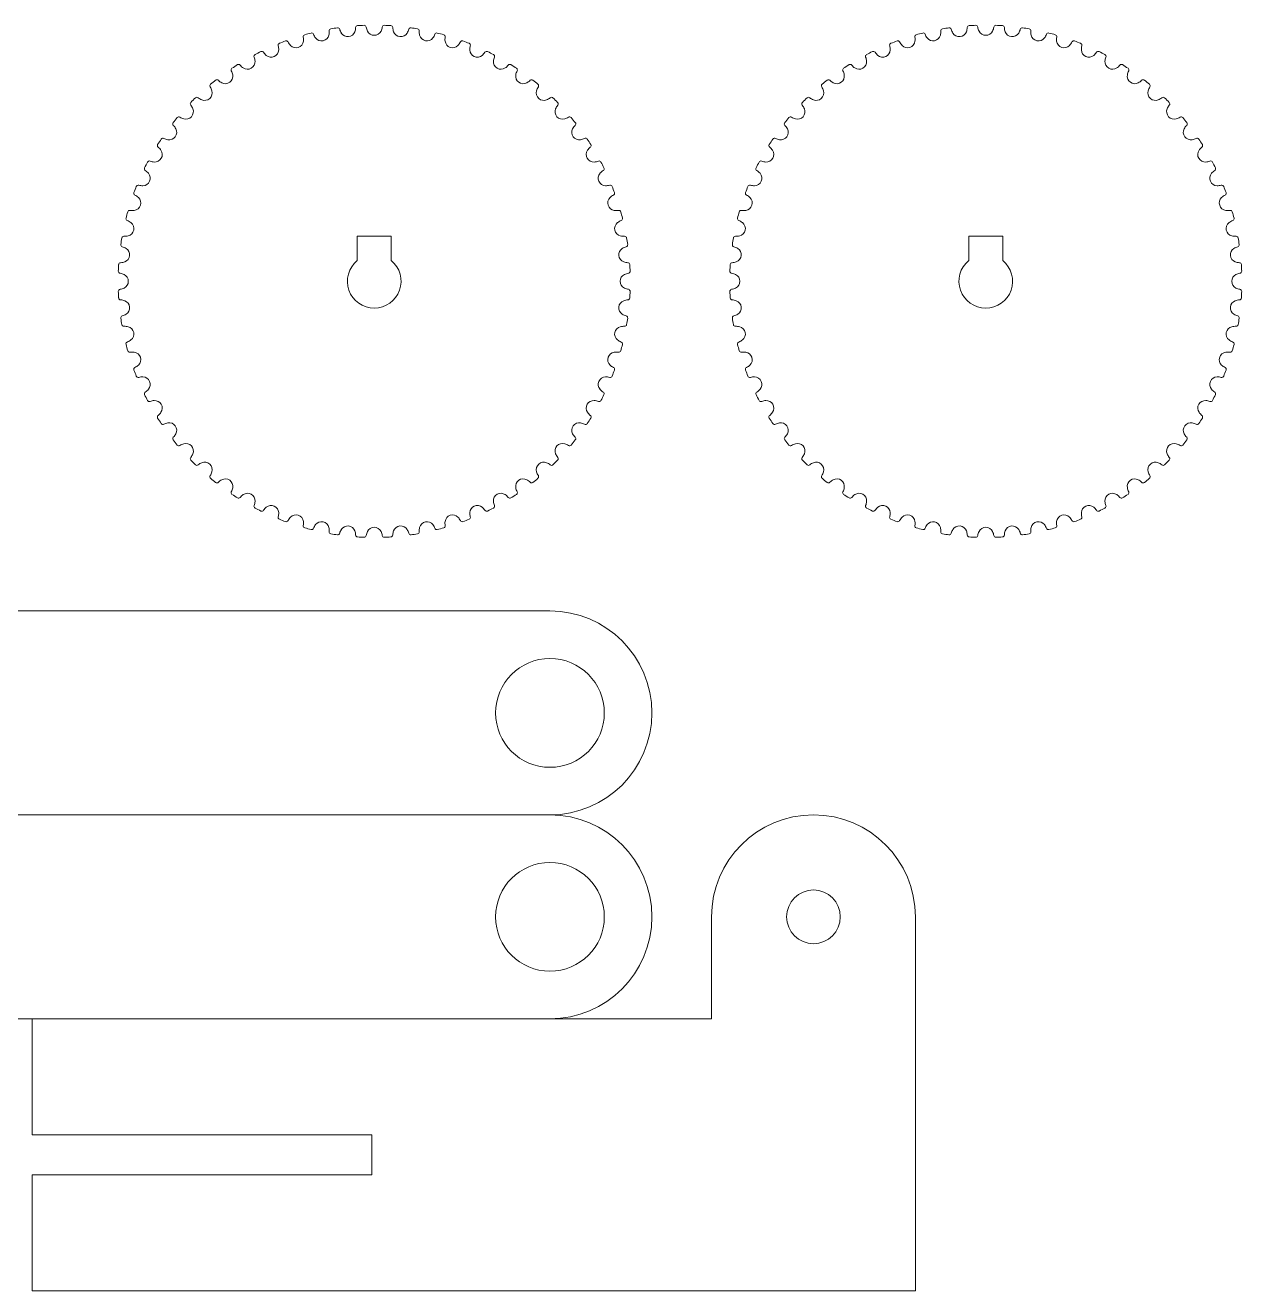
# Model space of a CAD drawing. Header units: millimetres. Extents: x -354 to 1300, y -263 to 109.
# Drawn here: x 1188.6 to 1278.1, y -262.5 to -169.5 of the extents above; entities that cross this region are included whole.
import ezdxf

# ---------------------------------------------------------------- set-up
doc = ezdxf.new("R2010")
doc.units = ezdxf.units.MM

msp = doc.modelspace()

# ---------------------------------------------------------------- linework, layer by layer
at = {"lineweight": 0}
for p, q in [((1213.01, -184.959), (1215.51, -184.959)), ((1213.01, -186.759), (1213.01, -184.959)), ((1215.51, -184.959), (1215.51, -186.759)), ((1258.01, -184.959), (1260.51, -184.959)), ((1258.01, -186.759), (1258.01, -184.959)), ((1260.51, -184.959), (1260.51, -186.759)), ((1227.189, -212.538), (1169.689, -212.538)), ((1169.689, -227.538), (1227.189, -227.538)), ((1239.08, -235.038), (1239.08, -242.538)), ((1254.08, -262.538), (1254.08, -235.038)), ((1169.689, -242.538), (1239.08, -242.538)), ((1189.08, -242.538), (1189.08, -251.063)), ((1189.08, -251.063), (1214.08, -251.063)), ((1214.08, -251.063), (1214.08, -254.013)), ((1214.08, -254.013), (1189.08, -254.013)), ((1189.08, -254.013), (1189.08, -262.538)), ((1189.08, -262.538), (1254.08, -262.538))]:
    msp.add_line(p, q, dxfattribs=at)
for centre, radius in [((1227.189, -220.038), 4), ((1227.189, -235.038), 4), ((1246.58, -235.038), 1.975)]:
    msp.add_circle(centre, radius, dxfattribs=at)
for centre, radius, start, end in [((1209.189, -170.294), 0.15, 105.73712, 189.77204), ((1208.056, -170.489), 1, 352.01077, 9.77204), ((1214.26, -188.288), 18.845, 104.26288, 105.73712), ((1209.654, -170.169), 0.15, 20.22796, 104.26288), ((1210.733, -169.771), 1, 200.22796, 217.98923), ((1210.382, -170.045), 0.555, 217.98923, 346.01077), ((1209.951, -169.938), 1, 346.01077, 3.77204), ((1211.098, -169.862), 0.15, 99.73712, 183.77204), ((1214.26, -188.288), 18.845, 98.26288, 99.73712), ((1211.573, -169.787), 0.15, 14.22796, 98.26288), ((1212.688, -169.504), 1, 194.22796, 211.98923), ((1212.31, -169.74), 0.555, 211.98923, 340.01077), ((1211.892, -169.588), 1, 340.01077, 357.77204), ((1213.041, -169.633), 0.15, 93.73712, 177.77204), ((1214.26, -188.288), 18.845, 92.26288, 93.73712), ((1213.522, -169.607), 0.15, 8.22796, 92.26288), ((1214.66, -169.443), 1, 188.22796, 205.98923), ((1214.26, -169.638), 0.555, 205.98923, 334.01077), ((1213.86, -169.443), 1, 334.01077, 351.77204), ((1214.998, -169.607), 0.15, 87.73712, 171.77204), ((1214.26, -188.288), 18.845, 86.26288, 87.73712), ((1215.478, -169.633), 0.15, 2.22796, 86.26288), ((1216.628, -169.588), 1, 182.22796, 199.98923), ((1216.209, -169.74), 0.555, 199.98923, 328.01077), ((1215.832, -169.504), 1, 328.01077, 345.77204), ((1216.947, -169.787), 0.15, 81.73712, 165.77204), ((1214.26, -188.288), 18.845, 80.26288, 81.73712), ((1217.422, -169.862), 0.15, 356.22796, 80.26288), ((1218.569, -169.938), 1, 176.22796, 193.98923), ((1218.137, -170.045), 0.555, 193.98923, 322.01077), ((1217.787, -169.771), 1, 322.01077, 339.77204), ((1218.866, -170.169), 0.15, 75.73712, 159.77204), ((1214.26, -188.288), 18.845, 74.26288, 75.73712), ((1219.33, -170.294), 0.15, 350.22796, 74.26288), ((1220.464, -170.489), 1, 170.22796, 187.98923), ((1254.189, -170.294), 0.15, 105.73712, 189.77204), ((1253.056, -170.489), 1, 352.01077, 9.77204), ((1259.26, -188.288), 18.845, 104.26288, 105.73712), ((1254.654, -170.169), 0.15, 20.22796, 104.26288), ((1255.733, -169.771), 1, 200.22796, 217.98923), ((1255.382, -170.045), 0.555, 217.98923, 346.01077), ((1254.951, -169.938), 1, 346.01077, 3.77204), ((1256.098, -169.862), 0.15, 99.73712, 183.77204), ((1259.26, -188.288), 18.845, 98.26288, 99.73712), ((1256.573, -169.787), 0.15, 14.22796, 98.26288), ((1257.688, -169.504), 1, 194.22796, 211.98923), ((1257.31, -169.74), 0.555, 211.98923, 340.01077), ((1256.892, -169.588), 1, 340.01077, 357.77204), ((1258.041, -169.633), 0.15, 93.73712, 177.77204), ((1259.26, -188.288), 18.845, 92.26288, 93.73712), ((1258.522, -169.607), 0.15, 8.22796, 92.26288), ((1259.66, -169.443), 1, 188.22796, 205.98923), ((1259.26, -169.638), 0.555, 205.98923, 334.01077), ((1258.86, -169.443), 1, 334.01077, 351.77204), ((1259.998, -169.607), 0.15, 87.73712, 171.77204), ((1259.26, -188.288), 18.845, 86.26288, 87.73712), ((1260.478, -169.633), 0.15, 2.22796, 86.26288), ((1261.628, -169.588), 1, 182.22796, 199.98923), ((1261.209, -169.74), 0.555, 199.98923, 328.01077), ((1260.832, -169.504), 1, 328.01077, 345.77204), ((1261.947, -169.787), 0.15, 81.73712, 165.77204), ((1259.26, -188.288), 18.845, 80.26288, 81.73712), ((1262.422, -169.862), 0.15, 356.22796, 80.26288), ((1263.569, -169.938), 1, 176.22796, 193.98923), ((1263.137, -170.045), 0.555, 193.98923, 322.01077), ((1262.787, -169.771), 1, 322.01077, 339.77204), ((1263.866, -170.169), 0.15, 75.73712, 159.77204), ((1259.26, -188.288), 18.845, 74.26288, 75.73712), ((1264.33, -170.294), 0.15, 350.22796, 74.26288), ((1265.464, -170.489), 1, 170.22796, 187.98923), ((1207.336, -170.922), 0.15, 111.73712, 195.77204), ((1206.23, -171.235), 1, 358.01077, 15.77204), ((1214.26, -188.288), 18.845, 110.26288, 111.73712), ((1207.785, -170.75), 0.15, 26.22796, 110.26288), ((1208.817, -170.242), 1, 206.22796, 223.98923), ((1208.497, -170.551), 0.555, 223.98923, 352.01077), ((1220.023, -170.551), 0.555, 187.98923, 316.01077), ((1219.703, -170.242), 1, 316.01077, 333.77204), ((1220.735, -170.75), 0.15, 69.73712, 153.77204), ((1214.26, -188.288), 18.845, 68.26288, 69.73712), ((1221.184, -170.922), 0.15, 344.22796, 68.26288), ((1222.29, -171.235), 1, 164.22796, 181.98923), ((1252.336, -170.922), 0.15, 111.73712, 195.77204), ((1251.23, -171.235), 1, 358.01077, 15.77204), ((1259.26, -188.288), 18.845, 110.26288, 111.73712), ((1252.785, -170.75), 0.15, 26.22796, 110.26288), ((1253.817, -170.242), 1, 206.22796, 223.98923), ((1253.497, -170.551), 0.555, 223.98923, 352.01077), ((1265.023, -170.551), 0.555, 187.98923, 316.01077), ((1264.703, -170.242), 1, 316.01077, 333.77204), ((1265.735, -170.75), 0.15, 69.73712, 153.77204), ((1259.26, -188.288), 18.845, 68.26288, 69.73712), ((1266.184, -170.922), 0.15, 344.22796, 68.26288), ((1267.29, -171.235), 1, 164.22796, 181.98923), ((1204.935, -172.136), 0.555, 235.98923, 4.01077), ((1205.559, -171.741), 0.15, 117.73712, 201.77204), ((1204.491, -172.168), 1, 4.01077, 21.77204), ((1214.26, -188.288), 18.845, 116.26288, 117.73712), ((1205.988, -171.523), 0.15, 32.22796, 116.26288), ((1206.96, -170.909), 1, 212.22796, 229.98923), ((1206.674, -171.25), 0.555, 229.98923, 358.01077), ((1221.846, -171.25), 0.555, 181.98923, 310.01077), ((1221.559, -170.909), 1, 310.01077, 327.77204), ((1222.532, -171.523), 0.15, 63.73712, 147.77204), ((1214.26, -188.288), 18.845, 62.26288, 63.73712), ((1223.585, -172.136), 0.555, 175.98923, 304.01077), ((1222.961, -171.741), 0.15, 338.22796, 62.26288), ((1224.029, -172.168), 1, 158.22796, 175.98923), ((1249.935, -172.136), 0.555, 235.98923, 4.01077), ((1250.559, -171.741), 0.15, 117.73712, 201.77204), ((1249.491, -172.168), 1, 4.01077, 21.77204), ((1259.26, -188.288), 18.845, 116.26288, 117.73712), ((1250.988, -171.523), 0.15, 32.22796, 116.26288), ((1251.96, -170.909), 1, 212.22796, 229.98923), ((1251.674, -171.25), 0.555, 229.98923, 358.01077), ((1266.846, -171.25), 0.555, 181.98923, 310.01077), ((1266.559, -170.909), 1, 310.01077, 327.77204), ((1267.532, -171.523), 0.15, 63.73712, 147.77204), ((1259.26, -188.288), 18.845, 62.26288, 63.73712), ((1268.585, -172.136), 0.555, 175.98923, 304.01077), ((1267.961, -171.741), 0.15, 338.22796, 62.26288), ((1269.029, -172.168), 1, 158.22796, 175.98923), ((1203.298, -173.2), 0.555, 241.98923, 10.01077), ((1203.877, -172.741), 0.15, 123.73712, 207.77204), ((1202.86, -173.277), 1, 10.01077, 27.77204), ((1214.26, -188.288), 18.845, 122.26288, 123.73712), ((1204.28, -172.479), 0.15, 38.22796, 122.26288), ((1205.184, -171.768), 1, 218.22796, 235.98923), ((1223.336, -171.768), 1, 304.01077, 321.77204), ((1224.239, -172.479), 0.15, 57.73712, 141.77204), ((1214.26, -188.288), 18.845, 56.26288, 57.73712), ((1225.222, -173.2), 0.555, 169.98923, 298.01077), ((1225.66, -173.277), 1, 152.22796, 169.98923), ((1224.643, -172.741), 0.15, 332.22796, 56.26288), ((1248.298, -173.2), 0.555, 241.98923, 10.01077), ((1248.877, -172.741), 0.15, 123.73712, 207.77204), ((1247.86, -173.277), 1, 10.01077, 27.77204), ((1259.26, -188.288), 18.845, 122.26288, 123.73712), ((1249.28, -172.479), 0.15, 38.22796, 122.26288), ((1250.184, -171.768), 1, 218.22796, 235.98923), ((1268.336, -171.768), 1, 304.01077, 321.77204), ((1269.239, -172.479), 0.15, 57.73712, 141.77204), ((1259.26, -188.288), 18.845, 56.26288, 57.73712), ((1270.222, -173.2), 0.555, 169.98923, 298.01077), ((1270.66, -173.277), 1, 152.22796, 169.98923), ((1269.643, -172.741), 0.15, 332.22796, 56.26288), ((1202.309, -173.912), 0.15, 129.73712, 213.77204), ((1201.353, -174.551), 1, 16.01077, 33.77204), ((1214.26, -188.288), 18.845, 128.26288, 129.73712), ((1202.683, -173.609), 0.15, 44.22796, 128.26288), ((1203.507, -172.807), 1, 224.22796, 241.98923), ((1225.013, -172.807), 1, 298.01077, 315.77204), ((1225.837, -173.609), 0.15, 51.73712, 135.77204), ((1214.26, -188.288), 18.845, 50.26288, 51.73712), ((1227.167, -174.551), 1, 146.22796, 163.98923), ((1226.211, -173.912), 0.15, 326.22796, 50.26288), ((1247.309, -173.912), 0.15, 129.73712, 213.77204), ((1246.353, -174.551), 1, 16.01077, 33.77204), ((1259.26, -188.288), 18.845, 128.26288, 129.73712), ((1247.683, -173.609), 0.15, 44.22796, 128.26288), ((1248.507, -172.807), 1, 224.22796, 241.98923), ((1270.013, -172.807), 1, 298.01077, 315.77204), ((1270.837, -173.609), 0.15, 51.73712, 135.77204), ((1259.26, -188.288), 18.845, 50.26288, 51.73712), ((1272.167, -174.551), 1, 146.22796, 163.98923), ((1271.211, -173.912), 0.15, 326.22796, 50.26288), ((1214.26, -188.288), 18.845, 134.26288, 135.73712), ((1201.212, -174.899), 0.15, 50.22796, 134.26288), ((1201.947, -174.016), 1, 230.22796, 247.98923), ((1201.781, -174.428), 0.555, 247.98923, 16.01077), ((1226.739, -174.428), 0.555, 163.98923, 292.01077), ((1226.572, -174.016), 1, 292.01077, 309.77204), ((1227.308, -174.899), 0.15, 45.73712, 129.77204), ((1214.26, -188.288), 18.845, 44.26288, 45.73712), ((1259.26, -188.288), 18.845, 134.26288, 135.73712), ((1246.212, -174.899), 0.15, 50.22796, 134.26288), ((1246.947, -174.016), 1, 230.22796, 247.98923), ((1246.781, -174.428), 0.555, 247.98923, 16.01077), ((1271.739, -174.428), 0.555, 163.98923, 292.01077), ((1271.572, -174.016), 1, 292.01077, 309.77204), ((1272.308, -174.899), 0.15, 45.73712, 129.77204), ((1259.26, -188.288), 18.845, 44.26288, 45.73712), ((1200.4, -175.808), 0.555, 253.98923, 22.01077), ((1200.872, -175.24), 0.15, 135.73712, 219.77204), ((1199.988, -175.975), 1, 22.01077, 39.77204), ((1228.12, -175.808), 0.555, 157.98923, 286.01077), ((1228.532, -175.975), 1, 140.22796, 157.98923), ((1227.648, -175.24), 0.15, 320.22796, 44.26288), ((1245.4, -175.808), 0.555, 253.98923, 22.01077), ((1245.872, -175.24), 0.15, 135.73712, 219.77204), ((1244.988, -175.975), 1, 22.01077, 39.77204), ((1273.12, -175.808), 0.555, 157.98923, 286.01077), ((1273.532, -175.975), 1, 140.22796, 157.98923), ((1272.648, -175.24), 0.15, 320.22796, 44.26288), ((1199.581, -176.711), 0.15, 141.73712, 225.77204), ((1214.26, -188.288), 18.845, 140.26288, 141.73712), ((1198.779, -177.535), 1, 28.01077, 45.77204), ((1199.884, -176.337), 0.15, 56.22796, 140.26288), ((1200.523, -175.381), 1, 236.22796, 253.98923), ((1227.997, -175.381), 1, 286.01077, 303.77204), ((1228.636, -176.337), 0.15, 39.73712, 123.77204), ((1214.26, -188.288), 18.845, 38.26288, 39.73712), ((1229.741, -177.535), 1, 134.22796, 151.98923), ((1228.939, -176.711), 0.15, 314.22796, 38.26288), ((1244.581, -176.711), 0.15, 141.73712, 225.77204), ((1259.26, -188.288), 18.845, 140.26288, 141.73712), ((1243.779, -177.535), 1, 28.01077, 45.77204), ((1244.884, -176.337), 0.15, 56.22796, 140.26288), ((1245.523, -175.381), 1, 236.22796, 253.98923), ((1272.997, -175.381), 1, 286.01077, 303.77204), ((1273.636, -176.337), 0.15, 39.73712, 123.77204), ((1259.26, -188.288), 18.845, 38.26288, 39.73712), ((1274.741, -177.535), 1, 134.22796, 151.98923), ((1273.939, -176.711), 0.15, 314.22796, 38.26288), ((1198.713, -177.905), 0.15, 62.22796, 146.26288), ((1199.249, -176.887), 1, 242.22796, 259.98923), ((1199.172, -177.326), 0.555, 259.98923, 28.01077), ((1229.348, -177.326), 0.555, 151.98923, 280.01077), ((1229.271, -176.887), 1, 280.01077, 297.77204), ((1229.807, -177.905), 0.15, 33.73712, 117.77204), ((1243.713, -177.905), 0.15, 62.22796, 146.26288), ((1244.249, -176.887), 1, 242.22796, 259.98923), ((1244.172, -177.326), 0.555, 259.98923, 28.01077), ((1274.348, -177.326), 0.555, 151.98923, 280.01077), ((1274.271, -176.887), 1, 280.01077, 297.77204), ((1274.807, -177.905), 0.15, 33.73712, 117.77204), ((1198.109, -178.963), 0.555, 265.98923, 34.01077), ((1198.451, -178.308), 0.15, 147.73712, 231.77204), ((1214.26, -188.288), 18.845, 146.26288, 147.73712), ((1197.74, -179.212), 1, 34.01077, 51.77204), ((1230.411, -178.963), 0.555, 145.98923, 274.01077), ((1214.26, -188.288), 18.845, 32.26288, 33.73712), ((1230.78, -179.212), 1, 128.22796, 145.98923), ((1230.069, -178.308), 0.15, 308.22796, 32.26288), ((1243.109, -178.963), 0.555, 265.98923, 34.01077), ((1243.451, -178.308), 0.15, 147.73712, 231.77204), ((1259.26, -188.288), 18.845, 146.26288, 147.73712), ((1242.74, -179.212), 1, 34.01077, 51.77204), ((1275.411, -178.963), 0.555, 145.98923, 274.01077), ((1259.26, -188.288), 18.845, 32.26288, 33.73712), ((1275.78, -179.212), 1, 128.22796, 145.98923), ((1275.069, -178.308), 0.15, 308.22796, 32.26288), ((1214.26, -188.288), 18.845, 152.26288, 153.73712), ((1197.713, -179.587), 0.15, 68.22796, 152.26288), ((1198.14, -178.519), 1, 248.22796, 265.98923), ((1230.38, -178.519), 1, 274.01077, 291.77204), ((1230.807, -179.587), 0.15, 27.73712, 111.77204), ((1214.26, -188.288), 18.845, 26.26288, 27.73712), ((1259.26, -188.288), 18.845, 152.26288, 153.73712), ((1242.713, -179.587), 0.15, 68.22796, 152.26288), ((1243.14, -178.519), 1, 248.22796, 265.98923), ((1275.38, -178.519), 1, 274.01077, 291.77204), ((1275.807, -179.587), 0.15, 27.73712, 111.77204), ((1259.26, -188.288), 18.845, 26.26288, 27.73712), ((1197.222, -180.702), 0.555, 271.98923, 40.01077), ((1197.495, -180.015), 0.15, 153.73712, 237.77204), ((1196.881, -180.988), 1, 40.01077, 57.77204), ((1231.298, -180.702), 0.555, 139.98923, 268.01077), ((1231.638, -180.988), 1, 122.22796, 139.98923), ((1231.025, -180.015), 0.15, 302.22796, 26.26288), ((1242.222, -180.702), 0.555, 271.98923, 40.01077), ((1242.495, -180.015), 0.15, 153.73712, 237.77204), ((1241.881, -180.988), 1, 40.01077, 57.77204), ((1276.298, -180.702), 0.555, 139.98923, 268.01077), ((1276.638, -180.988), 1, 122.22796, 139.98923), ((1276.025, -180.015), 0.15, 302.22796, 26.26288), ((1214.26, -188.288), 18.845, 158.26288, 159.73712), ((1196.894, -181.364), 0.15, 74.22796, 158.26288), ((1197.207, -180.257), 1, 254.22796, 271.98923), ((1231.313, -180.257), 1, 268.01077, 285.77204), ((1231.626, -181.364), 0.15, 21.73712, 105.77204), ((1214.26, -188.288), 18.845, 20.26288, 21.73712), ((1259.26, -188.288), 18.845, 158.26288, 159.73712), ((1241.894, -181.364), 0.15, 74.22796, 158.26288), ((1242.207, -180.257), 1, 254.22796, 271.98923), ((1276.313, -180.257), 1, 268.01077, 285.77204), ((1276.626, -181.364), 0.15, 21.73712, 105.77204), ((1259.26, -188.288), 18.845, 20.26288, 21.73712), ((1196.722, -181.813), 0.15, 159.73712, 243.77204), ((1196.523, -182.525), 0.555, 277.98923, 46.01077), ((1196.214, -182.845), 1, 46.01077, 63.77204), ((1231.997, -182.525), 0.555, 133.98923, 262.01077), ((1232.306, -182.845), 1, 116.22796, 133.98923), ((1231.798, -181.813), 0.15, 296.22796, 20.26288), ((1241.722, -181.813), 0.15, 159.73712, 243.77204), ((1241.523, -182.525), 0.555, 277.98923, 46.01077), ((1241.214, -182.845), 1, 46.01077, 63.77204), ((1276.997, -182.525), 0.555, 133.98923, 262.01077), ((1277.306, -182.845), 1, 116.22796, 133.98923), ((1276.798, -181.813), 0.15, 296.22796, 20.26288), ((1214.26, -188.288), 18.845, 164.26288, 165.73712), ((1196.266, -183.217), 0.15, 80.22796, 164.26288), ((1196.461, -182.084), 1, 260.22796, 277.98923), ((1232.059, -182.084), 1, 262.01077, 279.77204), ((1232.254, -183.217), 0.15, 15.73712, 99.77204), ((1214.26, -188.288), 18.845, 14.26288, 15.73712), ((1259.26, -188.288), 18.845, 164.26288, 165.73712), ((1241.266, -183.217), 0.15, 80.22796, 164.26288), ((1241.461, -182.084), 1, 260.22796, 277.98923), ((1277.059, -182.084), 1, 262.01077, 279.77204), ((1277.254, -183.217), 0.15, 15.73712, 99.77204), ((1259.26, -188.288), 18.845, 14.26288, 15.73712), ((1196.141, -183.682), 0.15, 165.73712, 249.77204), ((1195.744, -184.761), 1, 52.01077, 69.77204), ((1196.017, -184.41), 0.555, 283.98923, 52.01077), ((1232.502, -184.41), 0.555, 127.98923, 256.01077), ((1232.776, -184.761), 1, 110.22796, 127.98923), ((1232.379, -183.682), 0.15, 290.22796, 14.26288), ((1241.141, -183.682), 0.15, 165.73712, 249.77204), ((1240.744, -184.761), 1, 52.01077, 69.77204), ((1241.017, -184.41), 0.555, 283.98923, 52.01077), ((1277.502, -184.41), 0.555, 127.98923, 256.01077), ((1277.776, -184.761), 1, 110.22796, 127.98923), ((1277.379, -183.682), 0.15, 290.22796, 14.26288), ((1214.26, -188.288), 18.845, 170.26288, 171.73712), ((1195.834, -185.126), 0.15, 86.22796, 170.26288), ((1195.91, -183.978), 1, 266.22796, 283.98923), ((1232.61, -183.978), 1, 256.01077, 273.77204), ((1232.686, -185.126), 0.15, 9.73712, 93.77204), ((1214.26, -188.288), 18.845, 8.26288, 9.73712), ((1259.26, -188.288), 18.845, 170.26288, 171.73712), ((1240.834, -185.126), 0.15, 86.22796, 170.26288), ((1240.91, -183.978), 1, 266.22796, 283.98923), ((1277.61, -183.978), 1, 256.01077, 273.77204), ((1277.686, -185.126), 0.15, 9.73712, 93.77204), ((1259.26, -188.288), 18.845, 8.26288, 9.73712), ((1195.759, -185.601), 0.15, 171.73712, 255.77204), ((1195.476, -186.716), 1, 58.01077, 75.77204), ((1195.712, -186.338), 0.555, 289.98923, 58.01077), ((1232.808, -186.338), 0.555, 121.98923, 250.01077), ((1233.043, -186.716), 1, 104.22796, 121.98923), ((1232.761, -185.601), 0.15, 284.22796, 8.26288), ((1240.759, -185.601), 0.15, 171.73712, 255.77204), ((1240.476, -186.716), 1, 58.01077, 75.77204), ((1240.712, -186.338), 0.555, 289.98923, 58.01077), ((1277.808, -186.338), 0.555, 121.98923, 250.01077), ((1278.043, -186.716), 1, 104.22796, 121.98923), ((1277.761, -185.601), 0.15, 284.22796, 8.26288), ((1214.26, -188.288), 18.845, 176.26288, 177.73712), ((1195.605, -187.069), 0.15, 92.22796, 176.26288), ((1195.56, -185.92), 1, 272.22796, 289.98923), ((1214.26, -188.288), 1.975, 129.26525, 50.73475), ((1232.96, -185.92), 1, 250.01077, 267.77204), ((1232.915, -187.069), 0.15, 3.73712, 87.77204), ((1214.26, -188.288), 18.845, 2.26288, 3.73712), ((1259.26, -188.288), 18.845, 176.26288, 177.73712), ((1240.605, -187.069), 0.15, 92.22796, 176.26288), ((1240.56, -185.92), 1, 272.22796, 289.98923), ((1259.26, -188.288), 1.975, 129.26525, 50.73475), ((1277.96, -185.92), 1, 250.01077, 267.77204), ((1277.915, -187.069), 0.15, 3.73712, 87.77204), ((1259.26, -188.288), 18.845, 2.26288, 3.73712), ((1195.58, -187.55), 0.15, 177.73712, 261.77204), ((1195.415, -188.688), 1, 64.01077, 81.77204), ((1195.61, -188.288), 0.555, 295.98923, 64.01077), ((1232.91, -188.288), 0.555, 115.98923, 244.01077), ((1233.105, -188.688), 1, 98.22796, 115.98923), ((1232.94, -187.55), 0.15, 278.22796, 2.26288), ((1240.58, -187.55), 0.15, 177.73712, 261.77204), ((1240.415, -188.688), 1, 64.01077, 81.77204), ((1240.61, -188.288), 0.555, 295.98923, 64.01077), ((1277.91, -188.288), 0.555, 115.98923, 244.01077), ((1278.105, -188.688), 1, 98.22796, 115.98923), ((1277.94, -187.55), 0.15, 278.22796, 2.26288), ((1195.58, -189.026), 0.15, 98.22796, 182.26288), ((1195.415, -187.888), 1, 278.22796, 295.98923), ((1233.105, -187.888), 1, 244.01077, 261.77204), ((1232.94, -189.026), 0.15, 357.73712, 81.77204), ((1240.58, -189.026), 0.15, 98.22796, 182.26288), ((1240.415, -187.888), 1, 278.22796, 295.98923), ((1278.105, -187.888), 1, 244.01077, 261.77204), ((1277.94, -189.026), 0.15, 357.73712, 81.77204), ((1214.26, -188.288), 18.845, 182.26288, 183.73712), ((1195.605, -189.506), 0.15, 183.73712, 267.77204), ((1195.56, -190.655), 1, 70.01077, 87.77204), ((1195.712, -190.237), 0.555, 301.98923, 70.01077), ((1232.808, -190.237), 0.555, 109.98923, 238.01077), ((1232.96, -190.655), 1, 92.22796, 109.98923), ((1232.915, -189.506), 0.15, 272.22796, 356.26288), ((1214.26, -188.288), 18.845, 356.26288, 357.73712), ((1259.26, -188.288), 18.845, 182.26288, 183.73712), ((1240.605, -189.506), 0.15, 183.73712, 267.77204), ((1240.56, -190.655), 1, 70.01077, 87.77204), ((1240.712, -190.237), 0.555, 301.98923, 70.01077), ((1277.808, -190.237), 0.555, 109.98923, 238.01077), ((1277.96, -190.655), 1, 92.22796, 109.98923), ((1277.915, -189.506), 0.15, 272.22796, 356.26288), ((1259.26, -188.288), 18.845, 356.26288, 357.73712), ((1195.476, -189.86), 1, 284.22796, 301.98923), ((1233.043, -189.86), 1, 238.01077, 255.77204), ((1240.476, -189.86), 1, 284.22796, 301.98923), ((1278.043, -189.86), 1, 238.01077, 255.77204), ((1195.759, -190.975), 0.15, 104.22796, 188.26288), ((1214.26, -188.288), 18.845, 188.26288, 189.73712), ((1195.834, -191.45), 0.15, 189.73712, 273.77204), ((1195.91, -192.597), 1, 76.01077, 93.77204), ((1196.017, -192.165), 0.555, 307.98923, 76.01077), ((1232.502, -192.165), 0.555, 103.98923, 232.01077), ((1232.61, -192.597), 1, 86.22796, 103.98923), ((1232.686, -191.45), 0.15, 266.22796, 350.26288), ((1232.761, -190.975), 0.15, 351.73712, 75.77204), ((1214.26, -188.288), 18.845, 350.26288, 351.73712), ((1240.759, -190.975), 0.15, 104.22796, 188.26288), ((1259.26, -188.288), 18.845, 188.26288, 189.73712), ((1240.834, -191.45), 0.15, 189.73712, 273.77204), ((1240.91, -192.597), 1, 76.01077, 93.77204), ((1241.017, -192.165), 0.555, 307.98923, 76.01077), ((1277.502, -192.165), 0.555, 103.98923, 232.01077), ((1277.61, -192.597), 1, 86.22796, 103.98923), ((1277.686, -191.45), 0.15, 266.22796, 350.26288), ((1277.761, -190.975), 0.15, 351.73712, 75.77204), ((1259.26, -188.288), 18.845, 350.26288, 351.73712), ((1195.744, -191.815), 1, 290.22796, 307.98923), ((1232.776, -191.815), 1, 232.01077, 249.77204), ((1240.744, -191.815), 1, 290.22796, 307.98923), ((1277.776, -191.815), 1, 232.01077, 249.77204), ((1196.141, -192.894), 0.15, 110.22796, 194.26288), ((1214.26, -188.288), 18.845, 194.26288, 195.73712), ((1196.266, -193.358), 0.15, 195.73712, 279.77204), ((1196.461, -194.492), 1, 82.01077, 99.77204), ((1196.523, -194.051), 0.555, 313.98923, 82.01077), ((1231.997, -194.051), 0.555, 97.98923, 226.01077), ((1232.059, -194.492), 1, 80.22796, 97.98923), ((1232.254, -193.358), 0.15, 260.22796, 344.26288), ((1214.26, -188.288), 18.845, 344.26288, 345.73712), ((1232.379, -192.894), 0.15, 345.73712, 69.77204), ((1241.141, -192.894), 0.15, 110.22796, 194.26288), ((1259.26, -188.288), 18.845, 194.26288, 195.73712), ((1241.266, -193.358), 0.15, 195.73712, 279.77204), ((1241.461, -194.492), 1, 82.01077, 99.77204), ((1241.523, -194.051), 0.555, 313.98923, 82.01077), ((1276.997, -194.051), 0.555, 97.98923, 226.01077), ((1277.059, -194.492), 1, 80.22796, 97.98923), ((1277.254, -193.358), 0.15, 260.22796, 344.26288), ((1259.26, -188.288), 18.845, 344.26288, 345.73712), ((1277.379, -192.894), 0.15, 345.73712, 69.77204), ((1196.214, -193.731), 1, 296.22796, 313.98923), ((1232.306, -193.731), 1, 226.01077, 243.77204), ((1241.214, -193.731), 1, 296.22796, 313.98923), ((1277.306, -193.731), 1, 226.01077, 243.77204), ((1196.722, -194.762), 0.15, 116.22796, 200.26288), ((1214.26, -188.288), 18.845, 200.26288, 201.73712), ((1196.894, -195.211), 0.15, 201.73712, 285.77204), ((1197.207, -196.318), 1, 88.01077, 105.77204), ((1197.222, -195.873), 0.555, 319.98923, 88.01077), ((1231.298, -195.873), 0.555, 91.98923, 220.01077), ((1231.313, -196.318), 1, 74.22796, 91.98923), ((1231.626, -195.211), 0.15, 254.22796, 338.26288), ((1214.26, -188.288), 18.845, 338.26288, 339.73712), ((1231.798, -194.762), 0.15, 339.73712, 63.77204), ((1241.722, -194.762), 0.15, 116.22796, 200.26288), ((1259.26, -188.288), 18.845, 200.26288, 201.73712), ((1241.894, -195.211), 0.15, 201.73712, 285.77204), ((1242.207, -196.318), 1, 88.01077, 105.77204), ((1242.222, -195.873), 0.555, 319.98923, 88.01077), ((1276.298, -195.873), 0.555, 91.98923, 220.01077), ((1276.313, -196.318), 1, 74.22796, 91.98923), ((1276.626, -195.211), 0.15, 254.22796, 338.26288), ((1259.26, -188.288), 18.845, 338.26288, 339.73712), ((1276.798, -194.762), 0.15, 339.73712, 63.77204), ((1196.881, -195.587), 1, 302.22796, 319.98923), ((1231.638, -195.587), 1, 220.01077, 237.77204), ((1241.881, -195.587), 1, 302.22796, 319.98923), ((1276.638, -195.587), 1, 220.01077, 237.77204), ((1197.495, -196.56), 0.15, 122.22796, 206.26288), ((1214.26, -188.288), 18.845, 206.26288, 207.73712), ((1197.713, -196.989), 0.15, 207.73712, 291.77204), ((1198.14, -198.057), 1, 94.01077, 111.77204), ((1198.109, -197.613), 0.555, 325.98923, 94.01077), ((1230.411, -197.613), 0.555, 85.98923, 214.01077), ((1230.38, -198.057), 1, 68.22796, 85.98923), ((1230.807, -196.989), 0.15, 248.22796, 332.26288), ((1214.26, -188.288), 18.845, 332.26288, 333.73712), ((1231.025, -196.56), 0.15, 333.73712, 57.77204), ((1242.495, -196.56), 0.15, 122.22796, 206.26288), ((1259.26, -188.288), 18.845, 206.26288, 207.73712), ((1242.713, -196.989), 0.15, 207.73712, 291.77204), ((1243.14, -198.057), 1, 94.01077, 111.77204), ((1243.109, -197.613), 0.555, 325.98923, 94.01077), ((1275.411, -197.613), 0.555, 85.98923, 214.01077), ((1275.38, -198.057), 1, 68.22796, 85.98923), ((1275.807, -196.989), 0.15, 248.22796, 332.26288), ((1259.26, -188.288), 18.845, 332.26288, 333.73712), ((1276.025, -196.56), 0.15, 333.73712, 57.77204), ((1198.451, -198.267), 0.15, 128.22796, 212.26288), ((1197.74, -197.364), 1, 308.22796, 325.98923), ((1230.78, -197.364), 1, 214.01077, 231.77204), ((1230.069, -198.267), 0.15, 327.73712, 51.77204), ((1243.451, -198.267), 0.15, 128.22796, 212.26288), ((1242.74, -197.364), 1, 308.22796, 325.98923), ((1275.78, -197.364), 1, 214.01077, 231.77204), ((1275.069, -198.267), 0.15, 327.73712, 51.77204), ((1214.26, -188.288), 18.845, 212.26288, 213.73712), ((1198.713, -198.671), 0.15, 213.73712, 297.77204), ((1199.249, -199.688), 1, 100.01077, 117.77204), ((1199.172, -199.25), 0.555, 331.98923, 100.01077), ((1229.348, -199.25), 0.555, 79.98923, 208.01077), ((1229.271, -199.688), 1, 62.22796, 79.98923), ((1229.807, -198.671), 0.15, 242.22796, 326.26288), ((1214.26, -188.288), 18.845, 326.26288, 327.73712), ((1259.26, -188.288), 18.845, 212.26288, 213.73712), ((1243.713, -198.671), 0.15, 213.73712, 297.77204), ((1244.249, -199.688), 1, 100.01077, 117.77204), ((1244.172, -199.25), 0.555, 331.98923, 100.01077), ((1274.348, -199.25), 0.555, 79.98923, 208.01077), ((1274.271, -199.688), 1, 62.22796, 79.98923), ((1274.807, -198.671), 0.15, 242.22796, 326.26288), ((1259.26, -188.288), 18.845, 326.26288, 327.73712), ((1199.581, -199.865), 0.15, 134.22796, 218.26288), ((1214.26, -188.288), 18.845, 218.26288, 219.73712), ((1198.779, -199.041), 1, 314.22796, 331.98923), ((1214.26, -188.288), 18.845, 320.26288, 321.73712), ((1229.741, -199.041), 1, 208.01077, 225.77204), ((1228.939, -199.865), 0.15, 321.73712, 45.77204), ((1244.581, -199.865), 0.15, 134.22796, 218.26288), ((1259.26, -188.288), 18.845, 218.26288, 219.73712), ((1243.779, -199.041), 1, 314.22796, 331.98923), ((1259.26, -188.288), 18.845, 320.26288, 321.73712), ((1274.741, -199.041), 1, 208.01077, 225.77204), ((1273.939, -199.865), 0.15, 321.73712, 45.77204), ((1199.884, -200.239), 0.15, 219.73712, 303.77204), ((1200.523, -201.195), 1, 106.01077, 123.77204), ((1200.4, -200.767), 0.555, 337.98923, 106.01077), ((1199.988, -200.6), 1, 320.22796, 337.98923), ((1228.12, -200.767), 0.555, 73.98923, 202.01077), ((1228.532, -200.6), 1, 202.01077, 219.77204), ((1227.997, -201.195), 1, 56.22796, 73.98923), ((1228.636, -200.239), 0.15, 236.22796, 320.26288), ((1244.884, -200.239), 0.15, 219.73712, 303.77204), ((1245.523, -201.195), 1, 106.01077, 123.77204), ((1245.4, -200.767), 0.555, 337.98923, 106.01077), ((1244.988, -200.6), 1, 320.22796, 337.98923), ((1273.12, -200.767), 0.555, 73.98923, 202.01077), ((1273.532, -200.6), 1, 202.01077, 219.77204), ((1272.997, -201.195), 1, 56.22796, 73.98923), ((1273.636, -200.239), 0.15, 236.22796, 320.26288), ((1200.872, -201.336), 0.15, 140.22796, 224.26288), ((1214.26, -188.288), 18.845, 224.26288, 225.73712), ((1201.212, -201.676), 0.15, 225.73712, 309.77204), ((1201.947, -202.56), 1, 112.01077, 129.77204), ((1201.781, -202.147), 0.555, 343.98923, 112.01077), ((1226.739, -202.147), 0.555, 67.98923, 196.01077), ((1226.572, -202.56), 1, 50.22796, 67.98923), ((1227.308, -201.676), 0.15, 230.22796, 314.26288), ((1214.26, -188.288), 18.845, 314.26288, 315.73712), ((1227.648, -201.336), 0.15, 315.73712, 39.77204), ((1245.872, -201.336), 0.15, 140.22796, 224.26288), ((1259.26, -188.288), 18.845, 224.26288, 225.73712), ((1246.212, -201.676), 0.15, 225.73712, 309.77204), ((1246.947, -202.56), 1, 112.01077, 129.77204), ((1246.781, -202.147), 0.555, 343.98923, 112.01077), ((1271.739, -202.147), 0.555, 67.98923, 196.01077), ((1271.572, -202.56), 1, 50.22796, 67.98923), ((1272.308, -201.676), 0.15, 230.22796, 314.26288), ((1259.26, -188.288), 18.845, 314.26288, 315.73712), ((1272.648, -201.336), 0.15, 315.73712, 39.77204), ((1202.309, -202.664), 0.15, 146.22796, 230.26288), ((1201.353, -202.025), 1, 326.22796, 343.98923), ((1214.26, -188.288), 18.845, 230.26288, 231.73712), ((1203.507, -203.769), 1, 118.01077, 135.77204), ((1203.298, -203.376), 0.555, 349.98923, 118.01077), ((1225.222, -203.376), 0.555, 61.98923, 190.01077), ((1225.013, -203.769), 1, 44.22796, 61.98923), ((1214.26, -188.288), 18.845, 308.26288, 309.73712), ((1227.167, -202.025), 1, 196.01077, 213.77204), ((1226.211, -202.664), 0.15, 309.73712, 33.77204), ((1247.309, -202.664), 0.15, 146.22796, 230.26288), ((1246.353, -202.025), 1, 326.22796, 343.98923), ((1259.26, -188.288), 18.845, 230.26288, 231.73712), ((1248.507, -203.769), 1, 118.01077, 135.77204), ((1248.298, -203.376), 0.555, 349.98923, 118.01077), ((1270.222, -203.376), 0.555, 61.98923, 190.01077), ((1270.013, -203.769), 1, 44.22796, 61.98923), ((1259.26, -188.288), 18.845, 308.26288, 309.73712), ((1272.167, -202.025), 1, 196.01077, 213.77204), ((1271.211, -202.664), 0.15, 309.73712, 33.77204), ((1202.683, -202.967), 0.15, 231.73712, 315.77204), ((1203.877, -203.834), 0.15, 152.22796, 236.26288), ((1202.86, -203.299), 1, 332.22796, 349.98923), ((1225.66, -203.299), 1, 190.01077, 207.77204), ((1224.643, -203.834), 0.15, 303.73712, 27.77204), ((1225.837, -202.967), 0.15, 224.22796, 308.26288), ((1247.683, -202.967), 0.15, 231.73712, 315.77204), ((1248.877, -203.834), 0.15, 152.22796, 236.26288), ((1247.86, -203.299), 1, 332.22796, 349.98923), ((1270.66, -203.299), 1, 190.01077, 207.77204), ((1269.643, -203.834), 0.15, 303.73712, 27.77204), ((1270.837, -202.967), 0.15, 224.22796, 308.26288), ((1214.26, -188.288), 18.845, 236.26288, 237.73712), ((1204.28, -204.096), 0.15, 237.73712, 321.77204), ((1205.184, -204.808), 1, 124.01077, 141.77204), ((1204.935, -204.439), 0.555, 355.98923, 124.01077), ((1204.491, -204.408), 1, 338.22796, 355.98923), ((1206.674, -205.325), 0.555, 1.98923, 130.01077), ((1221.846, -205.325), 0.555, 49.98923, 178.01077), ((1223.585, -204.439), 0.555, 55.98923, 184.01077), ((1224.029, -204.408), 1, 184.01077, 201.77204), ((1223.336, -204.808), 1, 38.22796, 55.98923), ((1224.239, -204.096), 0.15, 218.22796, 302.26288), ((1214.26, -188.288), 18.845, 302.26288, 303.73712), ((1259.26, -188.288), 18.845, 236.26288, 237.73712), ((1249.28, -204.096), 0.15, 237.73712, 321.77204), ((1250.184, -204.808), 1, 124.01077, 141.77204), ((1249.935, -204.439), 0.555, 355.98923, 124.01077), ((1249.491, -204.408), 1, 338.22796, 355.98923), ((1251.674, -205.325), 0.555, 1.98923, 130.01077), ((1266.846, -205.325), 0.555, 49.98923, 178.01077), ((1268.585, -204.439), 0.555, 55.98923, 184.01077), ((1269.029, -204.408), 1, 184.01077, 201.77204), ((1268.336, -204.808), 1, 38.22796, 55.98923), ((1269.239, -204.096), 0.15, 218.22796, 302.26288), ((1259.26, -188.288), 18.845, 302.26288, 303.73712), ((1205.559, -204.835), 0.15, 158.22796, 242.26288), ((1214.26, -188.288), 18.845, 242.26288, 243.73712), ((1205.988, -205.053), 0.15, 243.73712, 327.77204), ((1206.96, -205.666), 1, 130.01077, 147.77204), ((1207.336, -205.653), 0.15, 164.22796, 248.26288), ((1206.23, -205.341), 1, 344.22796, 1.98923), ((1208.817, -206.334), 1, 136.01077, 153.77204), ((1208.497, -206.025), 0.555, 7.98923, 136.01077), ((1220.023, -206.025), 0.555, 43.98923, 172.01077), ((1219.703, -206.334), 1, 26.22796, 43.98923), ((1221.184, -205.653), 0.15, 291.73712, 15.77204), ((1222.29, -205.341), 1, 178.01077, 195.77204), ((1221.559, -205.666), 1, 32.22796, 49.98923), ((1222.532, -205.053), 0.15, 212.22796, 296.26288), ((1214.26, -188.288), 18.845, 296.26288, 297.73712), ((1222.961, -204.835), 0.15, 297.73712, 21.77204), ((1250.559, -204.835), 0.15, 158.22796, 242.26288), ((1259.26, -188.288), 18.845, 242.26288, 243.73712), ((1250.988, -205.053), 0.15, 243.73712, 327.77204), ((1251.96, -205.666), 1, 130.01077, 147.77204), ((1252.336, -205.653), 0.15, 164.22796, 248.26288), ((1251.23, -205.341), 1, 344.22796, 1.98923), ((1253.817, -206.334), 1, 136.01077, 153.77204), ((1253.497, -206.025), 0.555, 7.98923, 136.01077), ((1265.023, -206.025), 0.555, 43.98923, 172.01077), ((1264.703, -206.334), 1, 26.22796, 43.98923), ((1266.184, -205.653), 0.15, 291.73712, 15.77204), ((1267.29, -205.341), 1, 178.01077, 195.77204), ((1266.559, -205.666), 1, 32.22796, 49.98923), ((1267.532, -205.053), 0.15, 212.22796, 296.26288), ((1259.26, -188.288), 18.845, 296.26288, 297.73712), ((1267.961, -204.835), 0.15, 297.73712, 21.77204), ((1214.26, -188.288), 18.845, 248.26288, 249.73712), ((1207.785, -205.826), 0.15, 249.73712, 333.77204), ((1209.189, -206.282), 0.15, 170.22796, 254.26288), ((1208.056, -206.087), 1, 350.22796, 7.98923), ((1214.26, -188.288), 18.845, 254.26288, 255.73712), ((1209.654, -206.407), 0.15, 255.73712, 339.77204), ((1210.733, -206.804), 1, 142.01077, 159.77204), ((1210.382, -206.53), 0.555, 13.98923, 142.01077), ((1209.951, -206.638), 1, 356.22796, 13.98923), ((1212.688, -207.071), 1, 148.01077, 165.77204), ((1212.31, -206.836), 0.555, 19.98923, 148.01077), ((1214.26, -206.938), 0.555, 25.98923, 154.01077), ((1216.209, -206.836), 0.555, 31.98923, 160.01077), ((1215.832, -207.071), 1, 14.22796, 31.98923), ((1218.569, -206.638), 1, 166.01077, 183.77204), ((1218.137, -206.53), 0.555, 37.98923, 166.01077), ((1217.787, -206.804), 1, 20.22796, 37.98923), ((1218.866, -206.407), 0.15, 200.22796, 284.26288), ((1214.26, -188.288), 18.845, 284.26288, 285.73712), ((1219.33, -206.282), 0.15, 285.73712, 9.77204), ((1220.464, -206.087), 1, 172.01077, 189.77204), ((1220.735, -205.826), 0.15, 206.22796, 290.26288), ((1214.26, -188.288), 18.845, 290.26288, 291.73712), ((1259.26, -188.288), 18.845, 248.26288, 249.73712), ((1252.785, -205.826), 0.15, 249.73712, 333.77204), ((1254.189, -206.282), 0.15, 170.22796, 254.26288), ((1253.056, -206.087), 1, 350.22796, 7.98923), ((1259.26, -188.288), 18.845, 254.26288, 255.73712), ((1254.654, -206.407), 0.15, 255.73712, 339.77204), ((1255.733, -206.804), 1, 142.01077, 159.77204), ((1255.382, -206.53), 0.555, 13.98923, 142.01077), ((1254.951, -206.638), 1, 356.22796, 13.98923), ((1257.688, -207.071), 1, 148.01077, 165.77204), ((1257.31, -206.836), 0.555, 19.98923, 148.01077), ((1259.26, -206.938), 0.555, 25.98923, 154.01077), ((1261.209, -206.836), 0.555, 31.98923, 160.01077), ((1260.832, -207.071), 1, 14.22796, 31.98923), ((1263.569, -206.638), 1, 166.01077, 183.77204), ((1263.137, -206.53), 0.555, 37.98923, 166.01077), ((1262.787, -206.804), 1, 20.22796, 37.98923), ((1263.866, -206.407), 0.15, 200.22796, 284.26288), ((1259.26, -188.288), 18.845, 284.26288, 285.73712), ((1264.33, -206.282), 0.15, 285.73712, 9.77204), ((1265.464, -206.087), 1, 172.01077, 189.77204), ((1265.735, -205.826), 0.15, 206.22796, 290.26288), ((1259.26, -188.288), 18.845, 290.26288, 291.73712), ((1211.098, -206.713), 0.15, 176.22796, 260.26288), ((1214.26, -188.288), 18.845, 260.26288, 261.73712), ((1211.573, -206.789), 0.15, 261.73712, 345.77204), ((1211.892, -206.988), 1, 2.22796, 19.98923), ((1213.041, -206.943), 0.15, 182.22796, 266.26288), ((1214.26, -188.288), 18.845, 266.26288, 267.73712), ((1213.522, -206.968), 0.15, 267.73712, 351.77204), ((1214.66, -207.133), 1, 154.01077, 171.77204), ((1213.86, -207.133), 1, 8.22796, 25.98923), ((1214.998, -206.968), 0.15, 188.22796, 272.26288), ((1214.26, -188.288), 18.845, 272.26288, 273.73712), ((1215.478, -206.943), 0.15, 273.73712, 357.77204), ((1216.628, -206.988), 1, 160.01077, 177.77204), ((1216.947, -206.789), 0.15, 194.22796, 278.26288), ((1214.26, -188.288), 18.845, 278.26288, 279.73712), ((1217.422, -206.713), 0.15, 279.73712, 3.77204), ((1256.098, -206.713), 0.15, 176.22796, 260.26288), ((1259.26, -188.288), 18.845, 260.26288, 261.73712), ((1256.573, -206.789), 0.15, 261.73712, 345.77204), ((1256.892, -206.988), 1, 2.22796, 19.98923), ((1258.041, -206.943), 0.15, 182.22796, 266.26288), ((1259.26, -188.288), 18.845, 266.26288, 267.73712), ((1258.522, -206.968), 0.15, 267.73712, 351.77204), ((1259.66, -207.133), 1, 154.01077, 171.77204), ((1258.86, -207.133), 1, 8.22796, 25.98923), ((1259.998, -206.968), 0.15, 188.22796, 272.26288), ((1259.26, -188.288), 18.845, 272.26288, 273.73712), ((1260.478, -206.943), 0.15, 273.73712, 357.77204), ((1261.628, -206.988), 1, 160.01077, 177.77204), ((1261.947, -206.789), 0.15, 194.22796, 278.26288), ((1259.26, -188.288), 18.845, 278.26288, 279.73712), ((1262.422, -206.713), 0.15, 279.73712, 3.77204), ((1227.189, -220.038), 7.5, 270, 90), ((1227.189, -235.038), 7.5, 270, 90), ((1246.58, -235.038), 7.5, 0, 180)]:
    msp.add_arc(centre, radius, start, end, dxfattribs=at)

doc.saveas('drawing.dxf')
